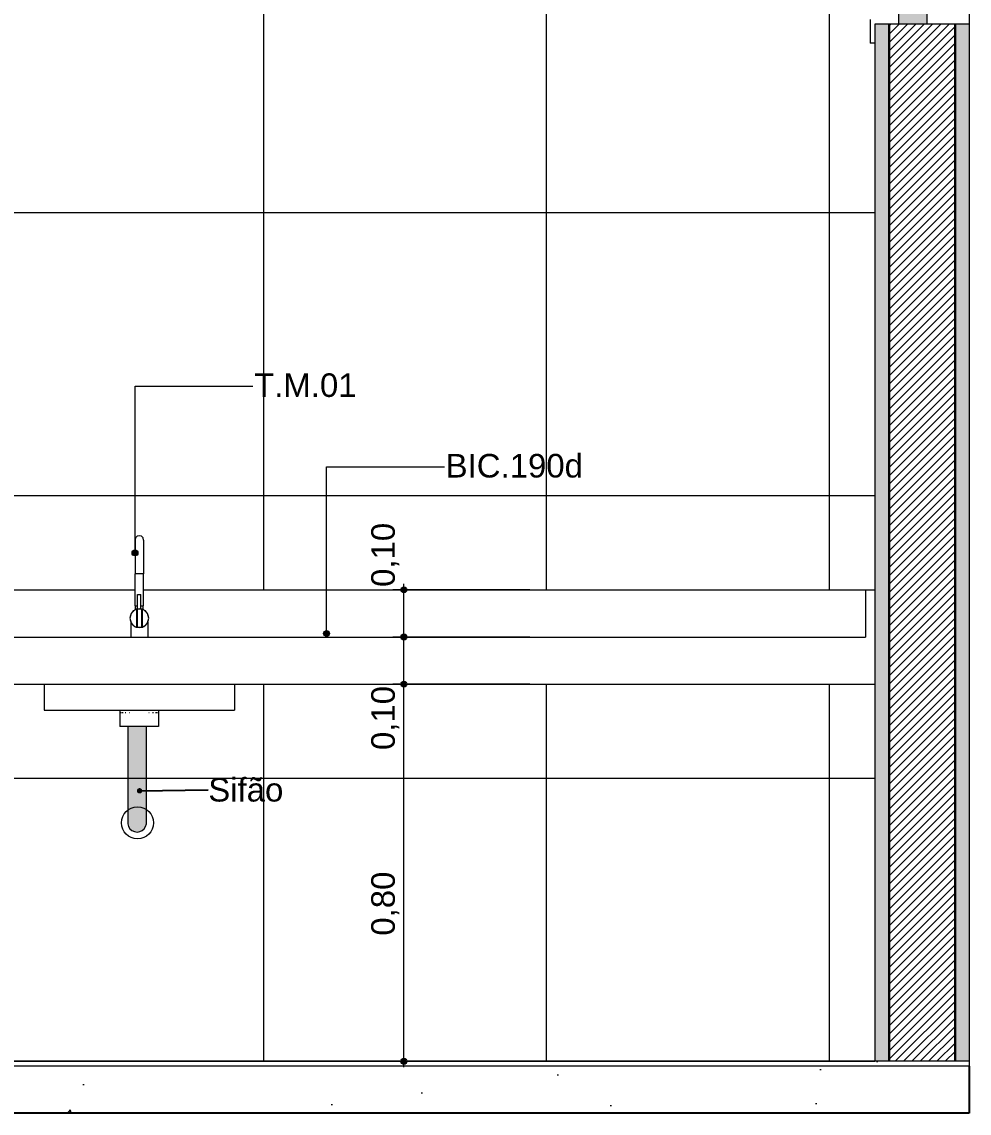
# Model space of a CAD drawing. Header units: metres. Extents: x -1.9 to 95.3, y -2.2 to 2.5.
# Drawn here: x 85.226 to 87.235, y -2.225 to 0.09 of the extents above; entities that cross this region are included whole.
import ezdxf

# ---------------------------------------------------------------- set-up
doc = ezdxf.new("R2010")
doc.units = ezdxf.units.M
doc.header["$MEASUREMENT"] = 0
for name, color, linetype, lineweight, true_color in [('0_Caneta_No__19', 7, 'Continuous', 0, 0xe9e9e9), ('COTAS CORTE_Caneta_No__25', 7, 'Continuous', 13, 0x982312), ('Janelas Archicad_Caneta_No__9', 7, 'Continuous', 9, 0x020202), ('LAJES.EST_Caneta_No__254', 7, 'Continuous', 0, 0xd1c9ad), ('LAJES.EST_Caneta_No__97', 7, 'Continuous', 13, 0x6b6b6b), ('LOUCAS-METAIS.ARQ_Caneta_No__13', 7, 'Continuous', 0, 0xaaaaaa), ('NOTAS-EXECUTIVO.ARQ_Caneta_No__96', 7, 'Continuous', 0, 0xb6b6b6), ('PAREDE CONSTRUIR_Caneta_No__97', 7, 'Continuous', 13, 0x6b6b6b)]:
    doc.layers.add(name, color=color, linetype=linetype, lineweight=lineweight, true_color=true_color)
for name, color, linetype, lineweight in [('0_Caneta_No__5', 7, 'Continuous', 20), ('Janelas Archicad_Caneta_No__10', 7, 'Continuous', 5), ('Janelas Archicad_Caneta_No__241', 7, 'Continuous', 13), ('LAJES.EST_Caneta_No__4', 7, 'Continuous', 25), ('LAJES.EST_Caneta_No__7', 7, 'Continuous', 13), ('NOTAS-EXECUTIVO.ARQ_Caneta_No__1', 7, 'Continuous', 40), ('NOTAS-EXECUTIVO.ARQ_Caneta_No__241', 7, 'Continuous', 13), ('NOTAS-LAYOUT.EXEC_Caneta_No__241', 7, 'Continuous', 13), ('NOTAS-LAYOUT.EXEC_Caneta_No__5', 7, 'Continuous', 20), ('PAREDE CONSTRUIR_Caneta_No__241', 7, 'Continuous', 13), ('PAREDE CONSTRUIR_Caneta_No__3', 7, 'Continuous', 30)]:
    doc.layers.add(name, color=color, linetype=linetype, lineweight=lineweight)
for name, color, linetype in [('COTAS CORTE', 7, 'Continuous'), ('Janelas Archicad', 7, 'Continuous'), ('NOTAS-LAYOUT.EXEC', 7, 'Continuous'), ('PAREDE CONSTRUIR', 7, 'Continuous')]:
    doc.layers.add(name, color=color, linetype=linetype)
doc.styles.add('GENERATED_STYLE_1', font='arial.ttf')
doc.dimstyles.new('GENERATED_STYLE__2', dxfattribs={"dimtxt": 0.05, "dimasz": 0.02375, "dimexe": 0.18, "dimexo": 0.267183, "dimgap": 0, "dimtad": 1, "dimzin": 0, "dimdsep": 46, "dimtxsty": 'GENERATED_STYLE_1', "dimblk": 'ARROWHEAD_11', "dimblk1": 'ARROWHEAD_11', "dimblk2": 'ARROWHEAD_11', "dimcen": 0.09, "dimclrd": 256, "dimclre": 256, "dimclrt": 256, "dimadec": 0, "dimazin": 0, "dimtfac": 1, "dimtdec": 4, "dimtmove": 0, "dimatfit": 3, "dimfxl": 0, "dimtolj": 1, "dimtzin": 0, "dimarcsym": 0})
doc.dimstyles.new('GENERATED_STYLE__6', dxfattribs={"dimtxt": 0.18, "dimasz": 0.0228, "dimexe": 0.18, "dimexo": 0.0625, "dimgap": 0, "dimtad": 0, "dimtih": 1, "dimtoh": 1, "dimdec": 4, "dimzin": 0, "dimdsep": 46, "dimcen": 0.09, "dimadec": 0, "dimazin": 0, "dimtfac": 1, "dimtdec": 4, "dimtmove": 0, "dimatfit": 3, "dimldrblk": 'ARROWHEAD_11', "dimfxl": 0, "dimtolj": 1, "dimtzin": 0, "dimarcsym": 0})
pattern_1 = [(45, (44.93472, -1.615), (-0.159099, 0.159099), [0, -0.15, 0, -0.225]), (110, (45.43472, -1.615), (0.2114308, 0.0769545), [0, -0.11, 0, -0.19])]
pattern_2 = [(50, (44.9347, -2.115), (-0.546554, 0.0478173), [0.05715, -0.62865]), (355, (44.9347, -2.115), (-0.10573, 0.5731705), [0.04572, -0.502922]), (100.4514, (44.98026, -2.119), (0.440824, 0.525353), [0.04857, -0.534271]), (46.1842, (44.9347, -1.9626), (-0.813237, 0.126127), [0.085725, -0.942975]), (96.6356, (45.0025, -1.9731), (0.712212, 0.742278), [0.072855, -0.801407]), (351.1842, (44.9347, -1.9626), (0.712212, 0.742278), [0.06858, -0.754379]), (21, (45.0109, -2.0007), (-0.454843, 0.3067956), [0.05715, -0.62865]), (326, (45.0109, -2.0007), (0.185406, 0.552564), [0.04572, -0.50292]), (71.4514, (45.0488, -2.02627), (0.640249, 0.245768), [0.04857, -0.53427]), (37.5, (44.93472, -2.115), (0.0092658, 0.2536651), [0, -0.496824, 0, -0.51054, 0, -0.504825]), (7.5, (44.93472, -2.115), (0.200459, 0.3005417), [0, -0.291084, 0, -0.485394, 0, -0.192405]), (327.5, (44.7648, -2.115), (-0.4067718, 0.0171862), [0, -0.1905, 0, -0.59436, 0, -0.78867]), (317.5, (44.6886, -2.115), (0.4443875, 0.0762795), [0, -0.24765, 0, -0.394716, 0, -0.56007])]

# ---------------------------------------------------------------- blocks, each defined once
blk = doc.blocks.new('*D302', base_point=(44.9347, -2.115))
at = {"layer": 'COTAS CORTE_Caneta_No__25', "linetype": 'Continuous', "lineweight": 13, "true_color": 0x982312}
for points in [[(86.0299, -1.315), (86.0304, -1.3174), (86.0317, -1.3194), (86.0338, -1.3208), (86.0361, -1.3213), (86.0385, -1.3208), (86.0406, -1.3194), (86.0419, -1.3174), (86.0424, -1.315), (86.0419, -1.3126), (86.0406, -1.3106), (86.0385, -1.3092), (86.0361, -1.3088), (86.0338, -1.3092), (86.0317, -1.3106), (86.0304, -1.3126)], [(86.0299, -2.115), (86.0304, -2.1174), (86.0317, -2.1194), (86.0338, -2.1208), (86.0361, -2.1213), (86.0385, -2.1208), (86.0406, -2.1194), (86.0419, -2.1174), (86.0424, -2.115), (86.0419, -2.1126), (86.0406, -2.1106), (86.0385, -2.1092), (86.0361, -2.1088), (86.0338, -2.1092), (86.0317, -2.1106), (86.0304, -2.1126)]]:
    blk.add_hatch(color=24, dxfattribs=at).paths.add_polyline_path(points)
at = {"layer": 'COTAS CORTE_Caneta_No__25', "color": 24, "linetype": 'Continuous', "lineweight": 13, "true_color": 0x982312}
for p, q in [((86.0299, -1.315), (86.0127, -1.315)), ((86.3033, -1.315), (86.0424, -1.315)), ((86.0361, -2.1088), (86.0361, -1.3213)), ((86.0299, -2.115), (86.0127, -2.115)), ((86.0361, -2.1275), (86.0361, -2.1213)), ((86.3033, -2.115), (86.0424, -2.115))]:
    blk.add_line(p, q, dxfattribs=at)
for centre in [(86.0361, -1.315), (86.0361, -2.115)]:
    blk.add_circle(centre, 0.00625, dxfattribs=at)
at = {"layer": 'COTAS CORTE_Caneta_No__25', "color": 24, "lineweight": 13, "true_color": 0x982312, "char_height": 0.05, "attachment_point": 7, "rotation": 90, "style": 'GENERATED_STYLE_1'}
for s, insert in [('\\A1;{\\pql;\\fArial|b0|i0|c0|p0;\\W1.000000;0,10}', (86.0261, -1.4547)), ('\\A1;{\\pql;\\fArial|b0|i0|c0|p0;\\W1.000000;0,80}', (86.0261, -1.8485))]:
    blk.add_mtext(s, dxfattribs=dict(at, insert=insert))
blk = doc.blocks.new('ARROWHEAD_11')
at = {"color": 0, "linetype": 'Continuous', "lineweight": 0}
blk.add_line((0, 0), (-1, 0), dxfattribs=at)
at = {"color": 0, "linetype": 'Continuous', "lineweight": 0, "const_width": 0.25, "flags": 128}
blk.add_lwpolyline([(-0.125, 0, 1), (0.125, 0, 1)], format="xyb", close=True, dxfattribs=at)
blk = doc.blocks.new('*D303', base_point=(44.9347, -2.115))
at = {"layer": 'COTAS CORTE_Caneta_No__25', "linetype": 'Continuous', "lineweight": 13, "true_color": 0x982312}
for points in [[(86.0299, -1.215), (86.0304, -1.2174), (86.0317, -1.2194), (86.0338, -1.2208), (86.0361, -1.2213), (86.0385, -1.2208), (86.0406, -1.2194), (86.0419, -1.2174), (86.0424, -1.215), (86.0419, -1.2126), (86.0406, -1.2106), (86.0385, -1.2092), (86.0361, -1.2087), (86.0338, -1.2092), (86.0317, -1.2106), (86.0304, -1.2126)], [(86.0299, -1.315), (86.0304, -1.3174), (86.0317, -1.3194), (86.0338, -1.3208), (86.0361, -1.3213), (86.0385, -1.3208), (86.0406, -1.3194), (86.0419, -1.3174), (86.0424, -1.315), (86.0419, -1.3126), (86.0406, -1.3106), (86.0385, -1.3092), (86.0361, -1.3088), (86.0338, -1.3092), (86.0317, -1.3106), (86.0304, -1.3126)]]:
    blk.add_hatch(color=24, dxfattribs=at).paths.add_polyline_path(points)
at = {"layer": 'COTAS CORTE_Caneta_No__25', "color": 24, "linetype": 'Continuous', "lineweight": 13, "true_color": 0x982312}
for p, q in [((86.0299, -1.215), (86.0127, -1.215)), ((86.0361, -1.3088), (86.0361, -1.2213)), ((86.3033, -1.215), (86.0424, -1.215)), ((86.0299, -1.315), (86.0127, -1.315)), ((86.3033, -1.315), (86.0424, -1.315))]:
    blk.add_line(p, q, dxfattribs=at)
for centre in [(86.0361, -1.215), (86.0361, -1.315)]:
    blk.add_circle(centre, 0.00625, dxfattribs=at)
blk = doc.blocks.new('*D304', base_point=(44.9347, -2.115))
at = {"layer": 'COTAS CORTE_Caneta_No__25', "linetype": 'Continuous', "lineweight": 13, "true_color": 0x982312}
for points in [[(86.0299, -1.115), (86.0304, -1.1174), (86.0317, -1.1194), (86.0338, -1.1208), (86.0361, -1.1212), (86.0385, -1.1208), (86.0406, -1.1194), (86.0419, -1.1174), (86.0424, -1.115), (86.0419, -1.1126), (86.0406, -1.1106), (86.0385, -1.1092), (86.0361, -1.1087), (86.0338, -1.1092), (86.0317, -1.1106), (86.0304, -1.1126)], [(86.0299, -1.215), (86.0304, -1.2174), (86.0317, -1.2194), (86.0338, -1.2208), (86.0361, -1.2213), (86.0385, -1.2208), (86.0406, -1.2194), (86.0419, -1.2174), (86.0424, -1.215), (86.0419, -1.2126), (86.0406, -1.2106), (86.0385, -1.2092), (86.0361, -1.2088), (86.0338, -1.2092), (86.0317, -1.2106), (86.0304, -1.2126)]]:
    blk.add_hatch(color=24, dxfattribs=at).paths.add_polyline_path(points)
at = {"layer": 'COTAS CORTE_Caneta_No__25', "color": 24, "linetype": 'Continuous', "lineweight": 13, "true_color": 0x982312}
for p, q in [((86.0361, -1.1087), (86.0361, -1.1025)), ((86.0299, -1.115), (86.0127, -1.115)), ((86.0361, -1.2088), (86.0361, -1.1212)), ((86.3033, -1.115), (86.0424, -1.115)), ((86.0299, -1.215), (86.0127, -1.215)), ((86.3033, -1.215), (86.0424, -1.215))]:
    blk.add_line(p, q, dxfattribs=at)
for centre in [(86.0361, -1.115), (86.0361, -1.215)]:
    blk.add_circle(centre, 0.00625, dxfattribs=at)
at = {"layer": 'COTAS CORTE_Caneta_No__25', "color": 24, "lineweight": 13, "true_color": 0x982312, "insert": (86.0261, -1.1087), "char_height": 0.05, "attachment_point": 7, "rotation": 90, "style": 'GENERATED_STYLE_1'}
blk.add_mtext('\\A1;{\\pql;\\fArial|b0|i0|c0|p0;\\W1.000000;0,10}', dxfattribs=at)
blk = doc.blocks.new('Label_58_23', base_point=(85.8721, -1.2075))
at = {"layer": 'NOTAS-LAYOUT.EXEC', "linetype": 'Continuous', "lineweight": 0, "true_color": 0x000000}
blk.add_hatch(color=18, dxfattribs=at).paths.add_polyline_path([(85.8658, -1.2075), (85.8663, -1.2099), (85.8677, -1.2119), (85.8697, -1.2133), (85.8721, -1.2138), (85.8745, -1.2133), (85.8765, -1.2119), (85.8779, -1.2099), (85.8783, -1.2075), (85.8779, -1.2051), (85.8765, -1.2031), (85.8745, -1.2017), (85.8721, -1.2013), (85.8697, -1.2017), (85.8677, -1.2031), (85.8663, -1.2051)])
at = {"layer": 'NOTAS-LAYOUT.EXEC_Caneta_No__241', "color": 7, "linetype": 'Continuous', "lineweight": 13}
for p, q in [((85.8721, -1.2013), (85.8721, -0.854)), ((85.8721, -0.854), (86.1221, -0.854))]:
    blk.add_line(p, q, dxfattribs=at)
at = {"layer": 'NOTAS-LAYOUT.EXEC_Caneta_No__5', "color": 7, "linetype": 'Continuous', "lineweight": 20}
blk.add_circle((85.8721, -1.2075), 0.00625, dxfattribs=at)
at = {"layer": 'NOTAS-LAYOUT.EXEC_Caneta_No__241', "color": 7, "lineweight": 13, "insert": (86.1246, -0.8266), "char_height": 0.05, "attachment_point": 1, "style": 'GENERATED_STYLE_1'}
blk.add_mtext('\\A1;{\\pql;\\pt0,241;\\fArial|b0|i0|c0|p0;\\W1.000000;BIC.190d\\fArial|b0|i0|c0|p0;\\W1.000000;\\A1{\\H.66x;\\S^  ;}\\fArial|b0|i0|c0|p0;\\W1.000000;\\fArial|b0|i0|c0|p0;\\W1.000000;\\A1{\\H.66x;\\S^  ;}\\fArial|b0|i0|c0|p0;\\W1.000000;\\fArial|b0|i0|c0|p0;\\W1.000000;\\fArial|b0|i0|c0|p0;\\W1.000000;\\fArial|b0|i0|c0|p0;\\W1.000000;\\fArial|b0|i0|c0|p0;\\W1.000000;\\fArial|b0|i0|c0|p0;\\W1.000000;\\fArial|b0|i0|c0|p0;\\W1.000000;\\A1{\\H.66x;\\S^  ;}\\fArial|b0|i0|c0|p0;\\W1.000000;\\fArial|b0|i0|c0|p0;\\W1.000000;\\A1{\\H.66x;\\S^  ;}\\fArial|b0|i0|c0|p0;\\W1.000000;\\fArial|b0|i0|c0|p0;\\W1.000000;\\fArial|b0|i0|c0|p0;\\W1.000000;\\fArial|b0|i0|c0|p0;\\W1.000000;\\fArial|b0|i0|c0|p0;\\W1.000000;\\fArial|b0|i0|c0|p0;\\W1.000000;\\fArial|b0|i0|c0|p0;\\W1.000000;\\A1{\\H.66x;\\S^  ;}\\fArial|b0|i0|c0|p0;\\W1.000000;\\fArial|b0|i0|c0|p0;\\W1.000000;\\A1{\\H.66x;\\S^  ;}\\fArial|b0|i0|c0|p0;\\W1.000000;\\fArial|b0|i0|c0|p0;\\W1.000000;\\fArial|b0|i0|c0|p0;\\W1.000000;\\fArial|b0|i0|c0|p0;\\W1.000000;\\fArial|b0|i0|c0|p0;\\W1.000000;\\fArial|b0|i0|c0|p0;\\W1.000000;\\fArial|b0|i0|c0|p0;\\W1.000000;\\A1{\\H.66x;\\S^  ;}\\fArial|b0|i0|c0|p0;\\W1.000000;\\fArial|b0|i0|c0|p0;\\W1.000000;\\A1{\\H.66x;\\S^  ;}\\fArial|b0|i0|c0|p0;\\W1.000000;\\fArial|b0|i0|c0|p0;\\W1.000000;\\fArial|b0|i0|c0|p0;\\W1.000000;\\fArial|b0|i0|c0|p0;\\W1.000000;\\fArial|b0|i0|c0|p0;\\W1.000000;\\fArial|b0|i0|c0|p0;\\W1.000000;\\fArial|b0|i0|c0|p0;\\W1.000000;\\A1{\\H.66x;\\S^  ;}\\fArial|b0|i0|c0|p0;\\W1.000000;\\fArial|b0|i0|c0|p0;\\W1.000000;\\A1{\\H.66x;\\S^  ;}\\fArial|b0|i0|c0|p0;\\W1.000000;\\fArial|b0|i0|c0|p0;\\W1.000000;\\fArial|b0|i0|c0|p0;\\W1.000000;\\fArial|b0|i0|c0|p0;\\W1.000000;\\fArial|b0|i0|c0|p0;\\W1.000000;\\fArial|b0|i0|c0|p0;\\W1.000000;\\fArial|b0|i0|c0|p0;\\W1.000000;\\A1{\\H.66x;\\S^  ;}\\fArial|b0|i0|c0|p0;\\W1.000000;}', dxfattribs=at)
blk = doc.blocks.new('Label_59_23', base_point=(85.4659, -1.0366))
at = {"layer": 'NOTAS-LAYOUT.EXEC', "linetype": 'Continuous', "lineweight": 0, "true_color": 0x000000}
blk.add_hatch(color=18, dxfattribs=at).paths.add_polyline_path([(85.4597, -1.0366), (85.4601, -1.039), (85.4615, -1.041), (85.4635, -1.0424), (85.4659, -1.0428), (85.4683, -1.0424), (85.4703, -1.041), (85.4717, -1.039), (85.4722, -1.0366), (85.4717, -1.0342), (85.4703, -1.0322), (85.4683, -1.0308), (85.4659, -1.0303), (85.4635, -1.0308), (85.4615, -1.0322), (85.4601, -1.0342)])
at = {"layer": 'NOTAS-LAYOUT.EXEC_Caneta_No__241', "color": 7, "linetype": 'Continuous', "lineweight": 13}
for p, q in [((85.4659, -1.0303), (85.4659, -0.683)), ((85.4659, -0.683), (85.7159, -0.683))]:
    blk.add_line(p, q, dxfattribs=at)
at = {"layer": 'NOTAS-LAYOUT.EXEC_Caneta_No__5', "color": 7, "linetype": 'Continuous', "lineweight": 20}
blk.add_circle((85.4659, -1.0366), 0.00625, dxfattribs=at)
at = {"layer": 'NOTAS-LAYOUT.EXEC_Caneta_No__241', "color": 7, "lineweight": 13, "insert": (85.7184, -0.6557), "char_height": 0.05, "attachment_point": 1, "style": 'GENERATED_STYLE_1'}
blk.add_mtext('\\A1;{\\pql;\\pt0,241;\\fArial|b0|i0|c0|p0;\\W1.000000;T.M.01\\fArial|b0|i0|c0|p0;\\W1.000000;\\A1{\\H.66x;\\S^  ;}\\fArial|b0|i0|c0|p0;\\W1.000000;\\fArial|b0|i0|c0|p0;\\W1.000000;\\A1{\\H.66x;\\S^  ;}\\fArial|b0|i0|c0|p0;\\W1.000000;\\fArial|b0|i0|c0|p0;\\W1.000000;\\fArial|b0|i0|c0|p0;\\W1.000000;\\fArial|b0|i0|c0|p0;\\W1.000000;\\fArial|b0|i0|c0|p0;\\W1.000000;\\fArial|b0|i0|c0|p0;\\W1.000000;\\fArial|b0|i0|c0|p0;\\W1.000000;\\A1{\\H.66x;\\S^  ;}\\fArial|b0|i0|c0|p0;\\W1.000000;\\fArial|b0|i0|c0|p0;\\W1.000000;\\A1{\\H.66x;\\S^  ;}\\fArial|b0|i0|c0|p0;\\W1.000000;\\fArial|b0|i0|c0|p0;\\W1.000000;\\fArial|b0|i0|c0|p0;\\W1.000000;\\fArial|b0|i0|c0|p0;\\W1.000000;\\fArial|b0|i0|c0|p0;\\W1.000000;\\fArial|b0|i0|c0|p0;\\W1.000000;\\fArial|b0|i0|c0|p0;\\W1.000000;\\A1{\\H.66x;\\S^  ;}\\fArial|b0|i0|c0|p0;\\W1.000000;\\fArial|b0|i0|c0|p0;\\W1.000000;\\A1{\\H.66x;\\S^  ;}\\fArial|b0|i0|c0|p0;\\W1.000000;\\fArial|b0|i0|c0|p0;\\W1.000000;\\fArial|b0|i0|c0|p0;\\W1.000000;\\fArial|b0|i0|c0|p0;\\W1.000000;\\fArial|b0|i0|c0|p0;\\W1.000000;\\fArial|b0|i0|c0|p0;\\W1.000000;\\fArial|b0|i0|c0|p0;\\W1.000000;\\A1{\\H.66x;\\S^  ;}\\fArial|b0|i0|c0|p0;\\W1.000000;\\fArial|b0|i0|c0|p0;\\W1.000000;\\A1{\\H.66x;\\S^  ;}\\fArial|b0|i0|c0|p0;\\W1.000000;\\fArial|b0|i0|c0|p0;\\W1.000000;\\fArial|b0|i0|c0|p0;\\W1.000000;\\fArial|b0|i0|c0|p0;\\W1.000000;\\fArial|b0|i0|c0|p0;\\W1.000000;\\fArial|b0|i0|c0|p0;\\W1.000000;\\fArial|b0|i0|c0|p0;\\W1.000000;\\A1{\\H.66x;\\S^  ;}\\fArial|b0|i0|c0|p0;\\W1.000000;\\fArial|b0|i0|c0|p0;\\W1.000000;\\A1{\\H.66x;\\S^  ;}\\fArial|b0|i0|c0|p0;\\W1.000000;\\fArial|b0|i0|c0|p0;\\W1.000000;\\fArial|b0|i0|c0|p0;\\W1.000000;\\fArial|b0|i0|c0|p0;\\W1.000000;\\fArial|b0|i0|c0|p0;\\W1.000000;\\fArial|b0|i0|c0|p0;\\W1.000000;\\fArial|b0|i0|c0|p0;\\W1.000000;\\A1{\\H.66x;\\S^  ;}\\fArial|b0|i0|c0|p0;\\W1.000000;}', dxfattribs=at)

msp = doc.modelspace()

# ---------------------------------------------------------------- hatches: boundary and pattern name
at = {"layer": '0_Caneta_No__19', "linetype": 'Continuous', "lineweight": 0, "true_color": 0x747474}
msp.add_hatch(color=8, dxfattribs=at).paths.add_polyline_path([(85.49, -1.405), (85.4503, -1.405), (85.4503, -1.6057, 1.153966), (85.49, -1.6057)])
at = {"layer": 'Janelas Archicad', "linetype": 'Continuous', "lineweight": 0, "true_color": 0xffffff}
msp.add_hatch(color=7, dxfattribs=at).paths.add_polyline_path([(87.1149, 0.125), (87.1149, 0.115), (87.0849, 0.115), (87.0849, 0.085), (87.1449, 0.085), (87.1449, 0.125)])
at = {"layer": 'LAJES.EST_Caneta_No__254', "linetype": 'Continuous', "lineweight": 0, "true_color": 0xd1c9ad}
h = msp.add_hatch(dxfattribs=at)
h.set_pattern_fill('Haie_OD_0017', color=9, style=0, pattern_type=2)
h.set_pattern_definition(pattern_1)
h.paths.add_polyline_path([(83.3384, -2.115), (83.3384, -2.125), (87.0349, -2.125), (87.0349, -2.115)])
h = msp.add_hatch(dxfattribs=at)
h.set_pattern_fill('Haie_OD_0017', color=9, style=0, pattern_type=2)
h.set_pattern_definition(pattern_1)
h.paths.add_polyline_path([(87.2349, -2.115), (87.0349, -2.115), (87.0349, -2.125), (87.2349, -2.125)])
at = {"layer": 'LAJES.EST_Caneta_No__97', "linetype": 'Continuous', "lineweight": 13, "true_color": 0x6b6b6b}
h = msp.add_hatch(dxfattribs=at)
h.set_pattern_fill('AR_CONC_0017', color=251, style=0, pattern_type=2)
h.set_pattern_definition(pattern_2)
h.paths.add_polyline_path([(83.3384, -2.225), (87.0349, -2.225), (87.0349, -2.125), (83.3384, -2.125)])
h = msp.add_hatch(dxfattribs=at)
h.set_pattern_fill('AR_CONC_0017', color=251, style=0, pattern_type=2)
h.set_pattern_definition(pattern_2)
h.paths.add_polyline_path([(87.0349, -2.125), (87.0349, -2.225), (87.2349, -2.225), (87.2349, -2.125)])
at = {"layer": 'PAREDE CONSTRUIR', "linetype": 'Continuous', "lineweight": 0, "true_color": 0xffffff}
for points in [[(87.0649, 0.085), (87.0349, 0.085), (87.0349, -2.115), (87.0649, -2.115)], [(87.2349, 0.085), (87.2049, 0.085), (87.2049, -2.115), (87.2349, -2.115)]]:
    msp.add_hatch(color=7, dxfattribs=at).paths.add_polyline_path(points)
at = {"layer": 'PAREDE CONSTRUIR', "linetype": 'Continuous', "lineweight": 0, "true_color": 0x000000}
h = msp.add_hatch(dxfattribs=at)
h.set_pattern_fill('common_brick_0017', color=18, style=0, pattern_type=2)
h.set_pattern_definition([(45, (44.934718, -2.115), (-0.0088388348, 0.0088388348), [])])
h.paths.add_polyline_path([(87.0649, 0.085), (87.0649, -2.115), (87.2049, -2.115), (87.2049, 0.085), (87.1449, 0.085)])
at = {"layer": 'PAREDE CONSTRUIR_Caneta_No__97', "linetype": 'Continuous', "lineweight": 13, "true_color": 0x6b6b6b}
h = msp.add_hatch(dxfattribs=at)
h.set_pattern_fill('Ceramica_60_x_60_0017', color=251, style=0, pattern_type=2)
h.set_pattern_definition([(180, (83.3384, -2.115), (0, 0.6), []), (90, (83.3384, -2.115), (0.6, 0), [])])
h.paths.add_polyline_path([(83.3384, 1.035), (83.3384, 0.037), (83.3574, 0.037), (83.3574, -1.105), (83.3934, -1.105), (83.4005, -1.1079), (83.4034, -1.115), (83.4005, -1.1221), (83.3934, -1.125), (83.3574, -1.125), (83.3574, -2.115), (87.0349, -2.115), (87.0349, -1.315), (85.6769, -1.315), (85.6769, -1.37), (85.5159, -1.37), (85.5159, -1.375), (85.5163, -1.375), (85.5159, -1.3753), (85.5159, -1.405), (85.4339, -1.405), (85.4339, -1.3753), (85.4335, -1.375), (85.4339, -1.375), (85.4339, -1.37), (85.2729, -1.37), (85.2729, -1.315), (85.1349, -1.315), (85.1349, -1.215), (85.1349, -1.115), (85.4659, -1.115), (85.4659, -1.051), (85.4659, -1.0401), (85.4659, -1.0088), (85.4672, -1.0044), (85.4705, -1.0011), (85.4751, -1), (85.4795, -1.0013), (85.4828, -1.0046), (85.4839, -1.0092), (85.4839, -1.0402), (85.4839, -1.051), (85.4839, -1.115), (87.0149, -1.115), (87.0149, -1.215), (87.0149, -1.115), (87.0349, -1.115), (87.0349, 0.045), (87.0249, 0.045), (87.0249, 0.095), (87.0249, 0.875), (87.0249, 0.925), (87.0349, 0.925), (87.0349, 1.035)])
h.paths.add_polyline_path([(83.9049, -1.362), (83.906, -1.3558), (83.9081, -1.3498), (83.9112, -1.3443), (83.9153, -1.3394), (83.9201, -1.3354), (83.9228, -1.3338), (83.9243, -1.3329), (83.9269, -1.3307), (83.9291, -1.3281), (83.9305, -1.3255), (83.9343, -1.3177), (83.9348, -1.3151), (83.9349, -1.315), (84.1149, -1.315), (84.1149, -1.195), (84.1549, -1.195), (84.1549, -1.315), (84.3349, -1.315), (84.335, -1.3151), (84.3355, -1.3177), (84.3393, -1.3255), (84.3407, -1.3281), (84.3429, -1.3307), (84.3455, -1.3329), (84.347, -1.3338), (84.3497, -1.3354), (84.3545, -1.3394), (84.3586, -1.3443), (84.3617, -1.3498), (84.3638, -1.3558), (84.3649, -1.362), (84.3649, -1.3649), (84.3649, -1.365), (84.3549, -1.365), (84.3549, -1.3716), (84.3526, -1.3845), (84.3481, -1.3969), (84.3415, -1.4083), (84.3331, -1.4184), (84.323, -1.4268), (84.3182, -1.4296), (84.3047, -1.4376), (84.2753, -1.4488), (84.2443, -1.4548), (84.226, -1.455), (84.1559, -1.455), (84.1559, -1.475), (84.1139, -1.475), (84.1139, -1.455), (84.0438, -1.455), (84.0255, -1.4548), (83.9945, -1.4488), (83.9651, -1.4376), (83.9516, -1.4296), (83.9468, -1.4268), (83.9367, -1.4184), (83.9283, -1.4083), (83.9217, -1.3969), (83.9172, -1.3845), (83.9149, -1.3716), (83.9149, -1.365), (83.9049, -1.365), (83.9049, -1.3649)], flags=0)

# ---------------------------------------------------------------- linework, layer by layer
at = {"layer": '0_Caneta_No__5', "color": 7, "linetype": 'Continuous', "lineweight": 20, "flags": 128}
msp.add_lwpolyline([(85.49, -1.405), (85.4503, -1.405), (85.4503, -1.6057, 1.153966), (85.49, -1.6057)], format="xyb", close=True, dxfattribs=at)
at = {"layer": 'Janelas Archicad_Caneta_No__10', "color": 7, "linetype": 'Continuous', "lineweight": 5}
for p in [(87.0249, 0.095), (87.0349, 0.045)]:
    msp.add_line(p, (87.0249, 0.045), dxfattribs=at)
at = {"layer": 'Janelas Archicad_Caneta_No__241', "color": 7, "linetype": 'Continuous', "lineweight": 13}
msp.add_line((87.2349, 0.885), (87.2349, 0.085), dxfattribs=at)
at = {"layer": 'Janelas Archicad_Caneta_No__9', "color": 18, "linetype": 'Continuous', "lineweight": 9, "true_color": 0x020202}
msp.add_line((87.1449, 0.125), (87.1449, 0.085), dxfattribs=at)
at = {"layer": 'Janelas Archicad_Caneta_No__9', "color": 18, "linetype": 'Continuous', "lineweight": 9, "true_color": 0x020202, "flags": 128}
msp.add_lwpolyline([(87.0849, 0.115), (87.0849, 0.095), (87.0849, 0.085)], dxfattribs=at)
at = {"layer": 'LAJES.EST_Caneta_No__4', "color": 7, "linetype": 'Continuous', "lineweight": 25}
for p, q in [((87.2349, -2.125), (87.2349, -2.225)), ((87.0349, -2.225), (83.3384, -2.225)), ((87.2349, -2.225), (87.0349, -2.225))]:
    msp.add_line(p, q, dxfattribs=at)
at = {"layer": 'LAJES.EST_Caneta_No__7', "color": 7, "linetype": 'Continuous', "lineweight": 13}
for p, q in [((87.0349, -2.115), (83.3384, -2.115)), ((87.0349, -2.125), (83.3384, -2.125)), ((87.2349, -2.125), (87.0349, -2.125)), ((87.2349, -2.115), (87.2349, -2.125))]:
    msp.add_line(p, q, dxfattribs=at)
at = {"layer": 'LAJES.EST_Caneta_No__7', "color": 7, "linetype": 'Continuous', "lineweight": 13, "flags": 128}
msp.add_lwpolyline([(87.2349, -2.115), (87.2049, -2.115), (87.0649, -2.115), (87.0349, -2.115)], dxfattribs=at)
at = {"layer": 'LOUCAS-METAIS.ARQ_Caneta_No__13', "color": 253, "linetype": 'Continuous', "lineweight": 0, "true_color": 0xaaaaaa}
for p, q in [((85.4672, -1.0044), (85.4659, -1.0088)), ((85.4659, -1.0088), (85.4659, -1.0103)), ((85.4659, -1.0103), (85.4659, -1.0145)), ((85.4659, -1.0145), (85.4659, -1.0212)), ((85.4705, -1.0011), (85.4672, -1.0044)), ((85.4751, -1), (85.4705, -1.0011)), ((85.4795, -1.0013), (85.4751, -1)), ((85.4828, -1.0046), (85.4795, -1.0013)), ((85.4839, -1.0092), (85.4828, -1.0046)), ((85.4839, -1.0092), (85.4839, -1.0106)), ((85.4839, -1.0106), (85.4839, -1.0148)), ((85.4839, -1.0148), (85.4839, -1.0214)), ((85.4659, -1.0212), (85.4659, -1.0299)), ((85.4659, -1.0299), (85.4659, -1.0401)), ((85.4659, -1.0401), (85.4659, -1.051)), ((85.4839, -1.0214), (85.4839, -1.0301)), ((85.4839, -1.0301), (85.4839, -1.0402)), ((85.4839, -1.0402), (85.4839, -1.051)), ((85.4659, -1.051), (85.4659, -1.081)), ((85.4839, -1.051), (85.4839, -1.081)), ((85.4672, -1.081), (85.4659, -1.081)), ((85.4659, -1.149), (85.4659, -1.081)), ((85.4705, -1.081), (85.4672, -1.081)), ((85.4751, -1.081), (85.4705, -1.081)), ((85.4795, -1.081), (85.4751, -1.081)), ((85.4828, -1.081), (85.4795, -1.081)), ((85.4839, -1.081), (85.4828, -1.081)), ((85.4839, -1.149), (85.4839, -1.081)), ((85.1549, -1.115), (85.4659, -1.115)), ((85.4714, -1.125), (85.4719, -1.125)), ((85.4714, -1.1553), (85.4714, -1.125)), ((85.4719, -1.125), (85.4731, -1.125)), ((85.4731, -1.125), (85.4749, -1.125)), ((85.4749, -1.125), (85.4766, -1.125)), ((85.4766, -1.125), (85.4779, -1.125)), ((85.4779, -1.125), (85.4784, -1.125)), ((85.4784, -1.1553), (85.4784, -1.125)), ((85.4839, -1.115), (85.8549, -1.115)), ((85.8549, -1.115), (87.0149, -1.115)), ((87.0149, -1.115), (87.0349, -1.115)), ((87.0149, -1.115), (87.0149, -1.215)), ((85.4689, -1.1566), (85.4649, -1.1577)), ((85.4659, -1.149), (85.4671, -1.149)), ((85.4681, -1.1562), (85.466, -1.1574)), ((85.4669, -1.1567), (85.4669, -1.149)), ((85.4669, -1.1567), (85.468, -1.1562)), ((85.4671, -1.149), (85.4704, -1.149)), ((85.468, -1.1562), (85.468, -1.1562)), ((85.4749, -1.155), (85.4681, -1.1562)), ((85.4681, -1.1562), (85.4709, -1.1554)), ((85.4689, -1.1566), (85.4704, -1.1562)), ((85.4689, -1.1566), (85.4689, -1.1934)), ((85.4704, -1.149), (85.4714, -1.149)), ((85.4749, -1.155), (85.4704, -1.1562)), ((85.4704, -1.1562), (85.4704, -1.1938)), ((85.4709, -1.1554), (85.4749, -1.155)), ((85.4714, -1.1553), (85.4719, -1.1552)), ((85.4719, -1.1552), (85.4731, -1.1551)), ((85.4731, -1.1551), (85.4749, -1.155)), ((85.4749, -1.155), (85.4766, -1.1551)), ((85.4749, -1.155), (85.4789, -1.1554)), ((85.4817, -1.1562), (85.4749, -1.155)), ((85.4794, -1.1562), (85.4749, -1.155)), ((85.4766, -1.1551), (85.4779, -1.1552)), ((85.4779, -1.1552), (85.4784, -1.1553)), ((85.4784, -1.149), (85.4794, -1.149)), ((85.4789, -1.1554), (85.4817, -1.1562)), ((85.4794, -1.149), (85.4827, -1.149)), ((85.4794, -1.1562), (85.4809, -1.1566)), ((85.4794, -1.1562), (85.4794, -1.1938)), ((85.4849, -1.1577), (85.4809, -1.1566)), ((85.4809, -1.1566), (85.4809, -1.1934)), ((85.4838, -1.1574), (85.4817, -1.1562)), ((85.4818, -1.1562), (85.4818, -1.1562)), ((85.4818, -1.1562), (85.4829, -1.1567)), ((85.4827, -1.149), (85.4839, -1.149)), ((85.4829, -1.1567), (85.4829, -1.149)), ((85.4576, -1.165), (85.4549, -1.175)), ((85.4549, -1.175), (85.4576, -1.185)), ((85.4576, -1.165), (85.4552, -1.1715)), ((85.4552, -1.1715), (85.4552, -1.1739)), ((85.4552, -1.1761), (85.4552, -1.1785)), ((85.4552, -1.1785), (85.4576, -1.185)), ((85.4649, -1.1577), (85.4576, -1.165)), ((85.462, -1.1597), (85.4576, -1.165)), ((85.4641, -1.1585), (85.462, -1.1597)), ((85.4922, -1.165), (85.4849, -1.1577)), ((85.4878, -1.1597), (85.4857, -1.1585)), ((85.4922, -1.165), (85.4878, -1.1597)), ((85.4946, -1.1715), (85.4922, -1.165)), ((85.4949, -1.175), (85.4922, -1.165)), ((85.4922, -1.185), (85.4949, -1.175)), ((85.4922, -1.185), (85.4946, -1.1785)), ((85.4946, -1.1739), (85.4946, -1.1715)), ((85.4946, -1.1785), (85.4946, -1.1761)), ((85.4574, -1.1844), (85.4567, -1.1833)), ((85.4567, -1.1833), (85.4567, -1.215)), ((85.4576, -1.185), (85.462, -1.1903)), ((85.4576, -1.185), (85.4649, -1.1923)), ((85.4589, -1.187), (85.458, -1.1855)), ((85.461, -1.1891), (85.4589, -1.187)), ((85.462, -1.1903), (85.4641, -1.1915)), ((85.463, -1.1911), (85.4625, -1.1906)), ((85.4644, -1.1918), (85.463, -1.1911)), ((85.4649, -1.1923), (85.4689, -1.1934)), ((85.4665, -1.1929), (85.4659, -1.1926)), ((85.466, -1.1926), (85.4681, -1.1938)), ((85.4681, -1.1938), (85.4749, -1.195)), ((85.4686, -1.194), (85.4683, -1.1938)), ((85.4749, -1.195), (85.4686, -1.194)), ((85.4704, -1.1938), (85.4689, -1.1934)), ((85.4704, -1.1938), (85.4749, -1.195)), ((85.4749, -1.195), (85.4817, -1.1938)), ((85.4749, -1.195), (85.4794, -1.1938)), ((85.4812, -1.194), (85.4749, -1.195)), ((85.4809, -1.1934), (85.4794, -1.1938)), ((85.4809, -1.1934), (85.4849, -1.1923)), ((85.4815, -1.1938), (85.4812, -1.194)), ((85.4817, -1.1938), (85.4838, -1.1926)), ((85.4839, -1.1926), (85.4833, -1.1929)), ((85.4849, -1.1923), (85.4922, -1.185)), ((85.4868, -1.1911), (85.4854, -1.1918)), ((85.4857, -1.1915), (85.4878, -1.1903)), ((85.4873, -1.1906), (85.4868, -1.1911)), ((85.4878, -1.1903), (85.4922, -1.185)), ((85.4909, -1.187), (85.4888, -1.1891)), ((85.4918, -1.1855), (85.4909, -1.187)), ((85.4931, -1.1833), (85.4924, -1.1844)), ((85.4931, -1.1833), (85.4931, -1.215)), ((85.1549, -1.215), (85.8549, -1.215)), ((85.8549, -1.215), (87.0149, -1.215)), ((85.1549, -1.315), (85.8549, -1.315)), ((85.2729, -1.315), (85.2729, -1.37)), ((85.6769, -1.315), (85.6769, -1.37)), ((85.8549, -1.315), (87.0149, -1.315)), ((87.0149, -1.315), (87.0349, -1.315)), ((85.2729, -1.37), (85.2736, -1.37)), ((85.2736, -1.37), (85.2754, -1.37)), ((85.2754, -1.37), (85.2783, -1.37)), ((85.2783, -1.37), (85.2823, -1.37)), ((85.2823, -1.37), (85.2874, -1.37)), ((85.2874, -1.37), (85.2934, -1.37)), ((85.2934, -1.37), (85.3002, -1.37)), ((85.3002, -1.37), (85.3078, -1.37)), ((85.3078, -1.37), (85.3159, -1.37)), ((85.3159, -1.37), (85.3245, -1.37)), ((85.3245, -1.37), (85.3334, -1.37)), ((85.3334, -1.37), (85.3446, -1.37)), ((85.3446, -1.37), (85.6052, -1.37)), ((85.4335, -1.375), (85.4349, -1.375)), ((85.4335, -1.375), (85.4339, -1.3753)), ((85.4339, -1.37), (85.4339, -1.375)), ((85.4339, -1.3753), (85.4339, -1.405)), ((85.4349, -1.375), (85.4365, -1.375)), ((85.4379, -1.375), (85.4391, -1.375)), ((85.4391, -1.375), (85.4405, -1.375)), ((85.4447, -1.375), (85.4456, -1.375)), ((85.4456, -1.375), (85.4466, -1.375)), ((85.4539, -1.375), (85.4542, -1.375)), ((85.4542, -1.375), (85.4545, -1.375)), ((85.4953, -1.375), (85.4956, -1.375)), ((85.4956, -1.375), (85.4959, -1.375)), ((85.5032, -1.375), (85.5042, -1.375)), ((85.5042, -1.375), (85.5051, -1.375)), ((85.5093, -1.375), (85.5107, -1.375)), ((85.5107, -1.375), (85.5119, -1.375)), ((85.5133, -1.375), (85.5149, -1.375)), ((85.5149, -1.375), (85.5163, -1.375)), ((85.5159, -1.37), (85.5159, -1.375)), ((85.5159, -1.3753), (85.5163, -1.375)), ((85.5159, -1.3753), (85.5159, -1.405)), ((85.6052, -1.37), (85.6164, -1.37)), ((85.6164, -1.37), (85.6253, -1.37)), ((85.6253, -1.37), (85.6339, -1.37)), ((85.6339, -1.37), (85.642, -1.37)), ((85.642, -1.37), (85.6496, -1.37)), ((85.6496, -1.37), (85.6564, -1.37)), ((85.6564, -1.37), (85.6624, -1.37)), ((85.6624, -1.37), (85.6675, -1.37)), ((85.6675, -1.37), (85.6715, -1.37)), ((85.6715, -1.37), (85.6744, -1.37)), ((85.6744, -1.37), (85.6762, -1.37)), ((85.6762, -1.37), (85.6769, -1.37)), ((85.434, -1.405), (85.4339, -1.405)), ((85.4342, -1.405), (85.434, -1.405)), ((85.4346, -1.405), (85.4342, -1.405)), ((85.4352, -1.405), (85.4346, -1.405)), ((85.4359, -1.405), (85.4352, -1.405)), ((85.4368, -1.405), (85.4359, -1.405)), ((85.4378, -1.405), (85.4368, -1.405)), ((85.439, -1.405), (85.4378, -1.405)), ((85.4403, -1.405), (85.439, -1.405)), ((85.4417, -1.405), (85.4403, -1.405)), ((85.4433, -1.405), (85.4417, -1.405)), ((85.445, -1.405), (85.4433, -1.405)), ((85.4468, -1.405), (85.445, -1.405)), ((85.4488, -1.405), (85.4468, -1.405)), ((85.4508, -1.405), (85.4488, -1.405)), ((85.4529, -1.405), (85.4508, -1.405)), ((85.4551, -1.405), (85.4529, -1.405)), ((85.4574, -1.405), (85.4551, -1.405)), ((85.4598, -1.405), (85.4574, -1.405)), ((85.4622, -1.405), (85.4598, -1.405)), ((85.4647, -1.405), (85.4622, -1.405)), ((85.4672, -1.405), (85.4647, -1.405)), ((85.4698, -1.405), (85.4672, -1.405)), ((85.4723, -1.405), (85.4698, -1.405)), ((85.4749, -1.405), (85.4723, -1.405)), ((85.4775, -1.405), (85.4749, -1.405)), ((85.48, -1.405), (85.4775, -1.405)), ((85.4826, -1.405), (85.48, -1.405)), ((85.4851, -1.405), (85.4826, -1.405)), ((85.4876, -1.405), (85.4851, -1.405)), ((85.49, -1.405), (85.4876, -1.405)), ((85.4924, -1.405), (85.49, -1.405)), ((85.4946, -1.405), (85.4924, -1.405)), ((85.4969, -1.405), (85.4946, -1.405)), ((85.499, -1.405), (85.4969, -1.405)), ((85.501, -1.405), (85.499, -1.405)), ((85.503, -1.405), (85.501, -1.405)), ((85.5048, -1.405), (85.503, -1.405)), ((85.5065, -1.405), (85.5048, -1.405)), ((85.5081, -1.405), (85.5065, -1.405)), ((85.5095, -1.405), (85.5081, -1.405)), ((85.5108, -1.405), (85.5095, -1.405)), ((85.512, -1.405), (85.5108, -1.405)), ((85.513, -1.405), (85.512, -1.405)), ((85.5139, -1.405), (85.513, -1.405)), ((85.5146, -1.405), (85.5139, -1.405)), ((85.5152, -1.405), (85.5146, -1.405)), ((85.5156, -1.405), (85.5152, -1.405)), ((85.5158, -1.405), (85.5156, -1.405)), ((85.5159, -1.405), (85.5158, -1.405))]:
    msp.add_line(p, q, dxfattribs=at)
at = {"layer": 'NOTAS-EXECUTIVO.ARQ_Caneta_No__96', "color": 253, "linetype": 'Continuous', "lineweight": 0, "true_color": 0xb6b6b6}
msp.add_circle((85.4711, -1.6092), 0.0339, dxfattribs=at)
at = {"layer": 'PAREDE CONSTRUIR_Caneta_No__241', "color": 7, "linetype": 'Continuous', "lineweight": 13}
for p, q in [((87.2349, 0.085), (87.2349, -2.015)), ((87.2349, -2.015), (87.2349, -2.115))]:
    msp.add_line(p, q, dxfattribs=at)
at = {"layer": 'PAREDE CONSTRUIR_Caneta_No__241', "color": 7, "linetype": 'Continuous', "lineweight": 13, "flags": 128}
for points in [[(87.0349, 0.085), (87.0349, 0.045), (87.0349, -2.115)], [(87.2349, 0.085), (87.2049, 0.085), (87.1449, 0.085), (87.0849, 0.085), (87.0649, 0.085), (87.0349, 0.085)]]:
    msp.add_lwpolyline(points, dxfattribs=at)
at = {"layer": 'PAREDE CONSTRUIR_Caneta_No__3', "color": 7, "linetype": 'Continuous', "lineweight": 30}
for p, q in [((87.0649, 0.085), (87.0649, -2.115)), ((87.2049, 0.085), (87.2049, -2.115))]:
    msp.add_line(p, q, dxfattribs=at)

# ---------------------------------------------------------------- block references
at = {"layer": 'NOTAS-LAYOUT.EXEC', "color": 7, "linetype": 'Continuous', "lineweight": 13}
for name, p in [('Label_59_23', (85.4659, -1.0366)), ('Label_58_23', (85.8721, -1.2075))]:
    msp.add_blockref(name, p, dxfattribs=at)

# ---------------------------------------------------------------- texts
at = {"layer": 'NOTAS-EXECUTIVO.ARQ_Caneta_No__1', "color": 7, "linetype": 'Continuous', "lineweight": 40, "insert": (85.6212, -1.5393), "char_height": 0.05, "attachment_point": 4, "style": 'GENERATED_STYLE_1'}
msp.add_mtext('\\A1;{\\pql;\\fArial|b0|i0|c0|p0;\\W1.000000;Sifão}', dxfattribs=at)

# ---------------------------------------------------------------- dimensions: what is measured, and where the dimension line sits
at = {"layer": 'COTAS CORTE', "color": 24, "linetype": 'Continuous', "lineweight": 13, "true_color": 0x982312}
for base, p1, p2, picture, middle in [((86.0361, -1.115), (86.1938, -1.215), (86.0623, -1.115), '*D304', (86.0011, -1.044)), ((86.0361, -1.215), (86.1167, -1.315), (86.1938, -1.215), '*D303', (86.0011, -1.39)), ((86.0361, -1.315), (87.2349, -2.115), (86.1167, -1.315), '*D302', (86.0011, -1.7837))]:
    dim = msp.add_linear_dim(base=base, p1=p1, p2=p2, angle=90, dimstyle='GENERATED_STYLE__2', dxfattribs=at)
    dim.commit()
    dim.dimension.update_dxf_attribs({"geometry": picture, "text_midpoint": middle, "dimtype": 160, "text_rotation": 90})

# ---------------------------------------------------------------- leaders
at = {"layer": 'NOTAS-EXECUTIVO.ARQ_Caneta_No__241', "color": 7, "linetype": 'Continuous', "lineweight": 13, "annotation_type": 0, "has_hookline": 1, "hookline_direction": 0, "text_width": 0.1533}
msp.add_leader([(85.4755, -1.5412), (85.6212, -1.5393)], dimstyle='GENERATED_STYLE__6', dxfattribs=at)

doc.saveas('drawing.dxf')
